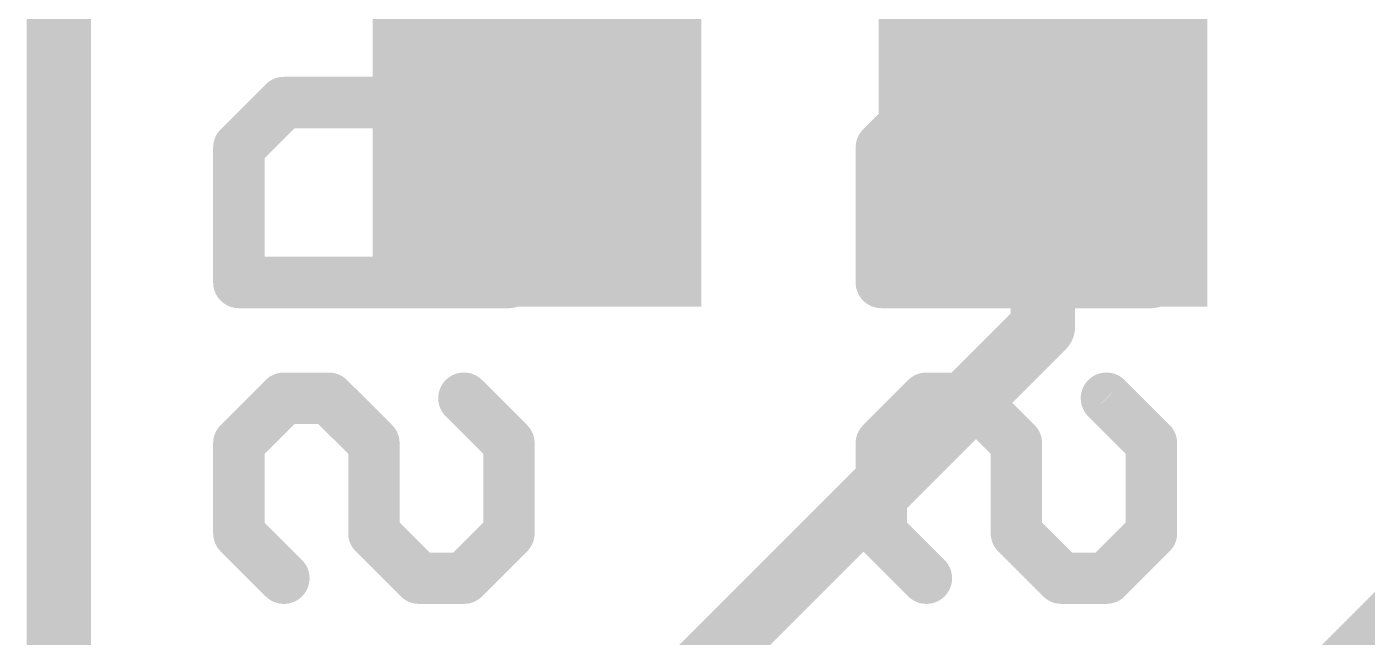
# Model space of a CAD drawing. Extents: x -0.1 to 20.3, y -11.4 to 28.1.
# Drawn here: x -0.13 to 5.17, y 2.66 to 5.08 of the extents above; entities that cross this region are included whole.
import ezdxf

# ---------------------------------------------------------------- set-up
doc = ezdxf.new("R2010")
doc.units = 0
for name, color, linetype in [('1', 12, 'CONTINUOUS'), ('16', 132, 'CONTINUOUS'), ('20', 53, 'CONTINUOUS'), ('22', 40, 'CONTINUOUS')]:
    doc.layers.add(name, color=color, linetype=linetype)

# ---------------------------------------------------------------- blocks, each defined once
blk = doc.blocks.new('RECT')
blk.add_solid([(-0.5, -0.5), (0.5, -0.5), (-0.5, 0.5), (0.5, 0.5)])

msp = doc.modelspace()

# ---------------------------------------------------------------- linework, layer by layer
at = {"layer": '1', "const_width": 0.254}
for points in [[(0, 27.94), (0, 0)], [(3.89, 3.89), (3.89, 5.47)], [(1.27, 1.27), (3.89, 3.89)], [(3.81, 1.27), (5.89, 3.35)]]:
    msp.add_lwpolyline(points, dxfattribs=at)
at = {"layer": '1', "const_width": 0.127}
for points in [[(3.9349, 3.8451, 1), (3.8451, 3.9349)], [(3.8265, 3.89, 1), (3.9535, 3.89)]]:
    msp.add_lwpolyline(points, format="xyb", dxfattribs=at)
at = {"layer": '16', "const_width": 0.254}
msp.add_lwpolyline([(0, 27.94), (0, 0)], dxfattribs=at)
at = {"layer": '20', "const_width": 0.2032}
msp.add_lwpolyline([(0, 0), (0, 27.94)], dxfattribs=at)
at = {"layer": '22', "const_width": 0.2032}
for points in [[(0.7112, 4.5989), (0.8891, 4.7768)], [(0.8891, 4.7768), (1.601, 4.7768)], [(1.601, 4.7768), (1.7789, 4.5989)], [(3.2512, 4.5989), (3.4292, 4.7768)], [(3.4292, 4.7768), (4.141, 4.7768)], [(4.141, 4.7768), (4.3189, 4.5989)], [(0.7112, 4.065), (0.7112, 4.5989)], [(1.7789, 4.5989), (1.7789, 4.065)], [(3.2512, 4.065), (3.2512, 4.5989)], [(4.3189, 4.5989), (4.3189, 4.065)], [(1.7789, 4.065), (0.7112, 4.065)], [(4.3189, 4.065), (3.2512, 4.065)], [(0.8891, 3.6074), (0.7112, 3.4295)], [(1.0671, 3.6074), (0.8891, 3.6074)], [(1.2451, 3.4295), (1.0671, 3.6074)], [(1.601, 3.6074), (1.7789, 3.4295)], [(3.4292, 3.6074), (3.2512, 3.4295)], [(3.6071, 3.6074), (3.4292, 3.6074)], [(3.7851, 3.4295), (3.6071, 3.6074)], [(4.141, 3.6074), (4.3189, 3.4295)], [(0.7112, 3.4295), (0.7112, 3.0736)], [(1.2451, 3.0736), (1.2451, 3.4295)], [(1.7789, 3.4295), (1.7789, 3.0736)], [(3.2512, 3.4295), (3.2512, 3.0736)], [(3.7851, 3.0736), (3.7851, 3.4295)], [(4.3189, 3.4295), (4.3189, 3.0736)], [(0.7112, 3.0736), (0.8891, 2.8956)], [(1.423, 2.8956), (1.2451, 3.0736)], [(1.7789, 3.0736), (1.601, 2.8956)], [(3.2512, 3.0736), (3.4292, 2.8956)], [(3.963, 2.8956), (3.7851, 3.0736)], [(4.3189, 3.0736), (4.141, 2.8956)], [(1.601, 2.8956), (1.423, 2.8956)], [(4.141, 2.8956), (3.963, 2.8956)]]:
    msp.add_lwpolyline(points, dxfattribs=at)
at = {"layer": '22', "const_width": 0.1016}
for points in [[(0.8891, 4.8276, 1), (0.8891, 4.726)], [(0.9251, 4.7409, 1), (0.8532, 4.8127)], [(1.6369, 4.8127, 1), (1.565, 4.7409)], [(1.601, 4.726, 1), (1.601, 4.8276)], [(3.4292, 4.8276, 1), (3.4292, 4.726)], [(3.4651, 4.7409, 1), (3.3932, 4.8127)], [(4.1769, 4.8127, 1), (4.105, 4.7409)], [(4.141, 4.726, 1), (4.141, 4.8276)], [(0.762, 4.5989, 1), (0.6604, 4.5989)], [(0.6753, 4.6348, 1), (0.7471, 4.5629)], [(1.8297, 4.5989, 1), (1.7281, 4.5989)], [(1.743, 4.5629, 1), (1.8148, 4.6348)], [(3.302, 4.5989, 1), (3.2004, 4.5989)], [(3.2153, 4.6348, 1), (3.2871, 4.5629)], [(4.3697, 4.5989, 1), (4.2681, 4.5989)], [(4.283, 4.5629, 1), (4.3548, 4.6348)], [(0.7112, 4.1158, 1), (0.7112, 4.0142)], [(1.7789, 4.0142, 1), (1.7789, 4.1158)], [(3.2512, 4.1158, 1), (3.2512, 4.0142)], [(4.3189, 4.0142, 1), (4.3189, 4.1158)], [(0.6604, 4.065, 1), (0.762, 4.065)], [(1.7281, 4.065, 1), (1.8297, 4.065)], [(3.2004, 4.065, 1), (3.302, 4.065)], [(4.2681, 4.065, 1), (4.3697, 4.065)], [(0.8891, 3.6582, 1), (0.8891, 3.5566)], [(0.9251, 3.5715, 1), (0.8532, 3.6433)], [(1.103, 3.6433, 1), (1.0312, 3.5715)], [(1.0671, 3.5566, 1), (1.0671, 3.6582)], [(1.6369, 3.6433, 1), (1.565, 3.5715)], [(3.4292, 3.6582, 1), (3.4292, 3.5566)], [(3.4651, 3.5715, 1), (3.3932, 3.6433)], [(3.643, 3.6433, 1), (3.5712, 3.5715)], [(3.6071, 3.5566, 1), (3.6071, 3.6582)], [(4.1769, 3.6433, 1), (4.105, 3.5715)], [(0.762, 3.4295, 1), (0.6604, 3.4295)], [(0.6753, 3.4654, 1), (0.7471, 3.3935)], [(1.2959, 3.4295, 1), (1.1943, 3.4295)], [(1.2091, 3.3935, 1), (1.281, 3.4654)], [(1.8297, 3.4295, 1), (1.7281, 3.4295)], [(1.743, 3.3935, 1), (1.8148, 3.4654)], [(3.302, 3.4295, 1), (3.2004, 3.4295)], [(3.2153, 3.4654, 1), (3.2871, 3.3935)], [(3.8359, 3.4295, 1), (3.7343, 3.4295)], [(3.7491, 3.3935, 1), (3.821, 3.4654)], [(4.3697, 3.4295, 1), (4.2681, 3.4295)], [(4.283, 3.3935, 1), (4.3548, 3.4654)], [(0.7471, 3.1095, 1), (0.6753, 3.0376)], [(1.281, 3.1095, 1), (1.2091, 3.0376)], [(1.8148, 3.0376, 1), (1.743, 3.1095)], [(3.2871, 3.1095, 1), (3.2153, 3.0376)], [(3.821, 3.1095, 1), (3.7491, 3.0376)], [(4.3548, 3.0376, 1), (4.283, 3.1095)], [(0.6604, 3.0736, 1), (0.762, 3.0736)], [(1.1943, 3.0736, 1), (1.2959, 3.0736)], [(1.7281, 3.0736, 1), (1.8297, 3.0736)], [(3.2004, 3.0736, 1), (3.302, 3.0736)], [(3.7343, 3.0736, 1), (3.8359, 3.0736)], [(4.2681, 3.0736, 1), (4.3697, 3.0736)], [(0.8532, 2.8597, 1), (0.9251, 2.9315)], [(1.423, 2.9464, 1), (1.423, 2.8448)], [(1.3871, 2.8597, 1), (1.4589, 2.9315)], [(1.565, 2.9315, 1), (1.6369, 2.8597)], [(1.601, 2.8448, 1), (1.601, 2.9464)], [(3.3932, 2.8597, 1), (3.4651, 2.9315)], [(3.963, 2.9464, 1), (3.963, 2.8448)], [(3.9271, 2.8597, 1), (3.9989, 2.9315)], [(4.105, 2.9315, 1), (4.1769, 2.8597)], [(4.141, 2.8448, 1), (4.141, 2.9464)]]:
    msp.add_lwpolyline(points, format="xyb", dxfattribs=at)

# ---------------------------------------------------------------- block references
at = {"layer": '1', "xscale": 1.3, "yscale": 3}
for p in [(1.89, 5.47), (3.89, 5.47)]:
    msp.add_blockref('RECT', p, dxfattribs=at)

doc.saveas('drawing.dxf')
